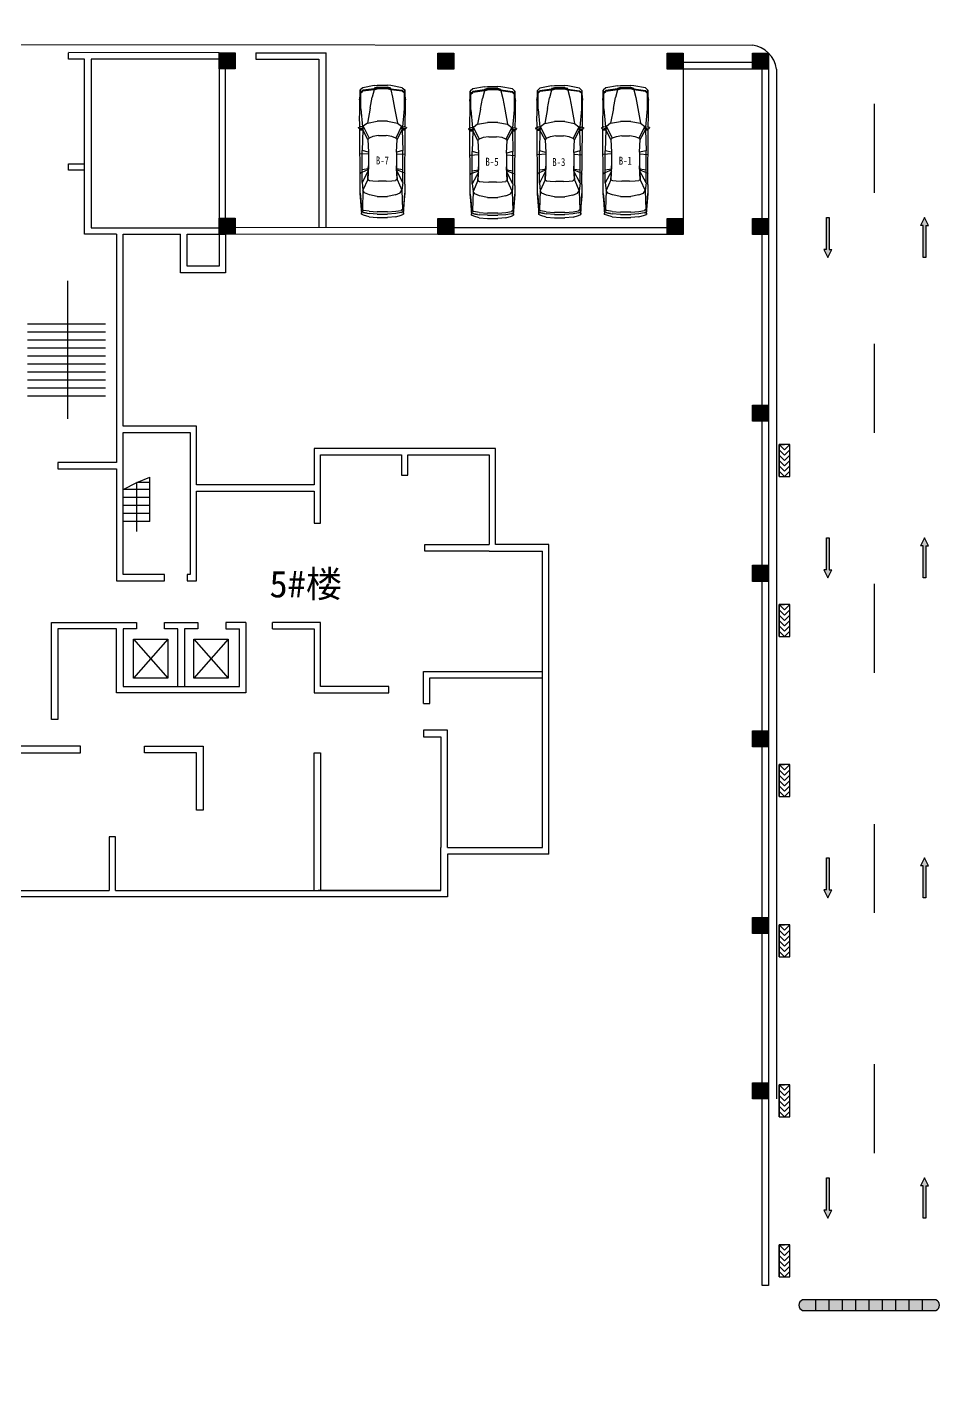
# Model space of a CAD drawing. Extents: x -266505272703 to 7385419, y -354256 to 107640740655.
# Drawn here: x 3441212 to 3475685, y -252008 to -201008 of the extents above; entities that cross this region are included whole.
import ezdxf

# ---------------------------------------------------------------- set-up
doc = ezdxf.new("R2010")
doc.units = 0
doc.header["$LTSCALE"] = 1000
for name, color, linetype in [('jb1', 42, 'Continuous'), ('PUB_TEXT', 7, 'Continuous'), ('QC', 8, 'Continuous'), ('ROOF', 4, 'Continuous'), ('图框', 6, 'Continuous'), ('标注', 3, 'Continuous'), ('红线', 1, 'Continuous')]:
    doc.layers.add(name, color=color, linetype=linetype)
doc.styles.get("Standard").update_dxf_attribs({"font": 'rs.shx', "bigfont": 'hztxt.shx'})
doc.styles.add('STYLE2', font='NSimSun.ttf', dxfattribs={"width": 0.8})
doc.styles.add('宋体', font='SimSun.ttf')

# ---------------------------------------------------------------- blocks, each defined once
blk = doc.blocks.new('M_F27')
for p, q in [((-2489, 522), (-2426, 736)), ((-2426, 736), (-2389, 824)), ((-2389, 824), (-1610, 874)), ((-2389, 824), (-1560, 874)), ((-2264, 812), (-2389, 824)), ((-2326, 736), (-2364, 522)), ((-2326, 736), (-2351, 596)), ((-2351, 594), (-2351, 596)), ((-2326, 736), (-2288, 811)), ((-2200, 786), (-2288, 811)), ((-2276, 522), (-2238, 736)), ((-2200, 786), (-2238, 736)), ((-1560, 874), (-2212, 815)), ((-2208, 815), (-2211, 814)), ((-1660, 862), (-2208, 815)), ((-1446, 761), (-2200, 786)), ((-1560, 874), (-1660, 862)), ((-1622, 510), (-1547, 698)), ((-1617, 869), (-1620, 866)), ((-1208, 874), (-1610, 874)), ((-1547, 698), (-1446, 761)), ((-1145, 799), (-1446, 761)), ((-1019, 572), (-1446, 761)), ((-1208, 874), (980, 889)), ((-1145, 799), (-682, 557)), ((-1145, 799), (124, 799)), ((-1019, 572), (-1057, 510)), ((-680, 556), (-1019, 572)), ((-1019, 572), (-479, 547)), ((-743, 849), (-793, 874)), ((-730, 799), (-743, 849)), ((-630, 555), (-730, 799)), ((-680, 556), (-630, 555)), ((-642, 799), (-605, 554)), ((-605, 554), (-630, 555)), ((-479, 547), (-605, 554)), ((61, 547), (-479, 547)), ((-2, 547), (-27, 877)), ((124, 799), (61, 547)), ((61, 547), (564, 572)), ((941, 773), (124, 799)), ((564, 572), (941, 773)), ((564, 572), (614, 522)), ((1079, 748), (614, 522)), ((941, 773), (941, 874)), ((983, 777), (941, 773)), ((941, 773), (987, 765)), ((980, 902), (995, 790)), ((980, 790), (980, 898)), ((995, 790), (980, 790)), ((980, 790), (992, 746)), ((984, 905), (1020, 939)), ((992, 746), (1021, 747)), ((995, 790), (1022, 746)), ((1022, 748), (995, 790)), ((1021, 747), (1022, 748)), ((1053, 768), (1022, 746)), ((1036, 935), (1062, 857)), ((1036, 756), (1079, 748)), ((1051, 889), (1497, 893)), ((1057, 776), (1062, 857)), ((1770, 849), (1058, 784)), ((1204, 585), (1079, 748)), ((1795, 472), (1204, 585)), ((1280, 196), (1204, 585)), ((1506, 899), (2121, 899)), ((2461, 849), (1770, 849)), ((2272, 876), (2121, 899)), ((2272, 876), (2272, 874)), ((2437, 851), (2272, 876)), ((2511, 874), (2287, 874)), ((2398, 849), (2461, 773)), ((2437, 850), (2433, 851)), ((2498, 773), (2436, 849)), ((2511, 874), (2450, 850)), ((2461, 773), (2523, 321)), ((2561, 321), (2498, 773)), ((2599, 773), (2511, 874)), ((2599, 773), (2687, 321)), ((-2489, 522), (-2514, 196)), ((-2514, -206), (-2514, 196)), ((-2364, 522), (-2389, 196)), ((-2389, -206), (-2389, 196)), ((-2301, 196), (-2276, 522)), ((-2301, 196), (-2301, -206)), ((-1622, 510), (-1685, 196)), ((-1685, -206), (-1685, 196)), ((-1082, 145), (-1070, 371)), ((-1082, 145), (-1082, -156)), ((-1070, 371), (-1057, 510)), ((614, 522), (677, 371)), ((677, 371), (714, 145)), ((714, -156), (714, 145)), ((1280, 196), (1280, -206)), ((2222, 397), (1795, 472)), ((2523, 321), (2222, 397)), ((2523, 321), (2586, 321)), ((2523, 321), (2561, 196)), ((2580, 196), (2542, 321)), ((2561, 196), (2561, -206)), ((2611, 196), (2574, 321)), ((2580, 321), (2618, 196)), ((2580, 196), (2580, -206)), ((2611, 196), (2611, -206)), ((2618, -206), (2618, 196)), ((2687, 321), (2699, 196)), ((2699, -206), (2699, 196)), ((-2489, -533), (-2514, -206)), ((-2489, -533), (-2426, -747)), ((-2389, -206), (-2364, -533)), ((-2326, -747), (-2364, -533)), ((-2276, -533), (-2301, -206)), ((-2276, -533), (-2238, -747)), ((-1685, -206), (-1622, -520)), ((-1622, -520), (-1547, -709)), ((-1070, -382), (-1082, -156)), ((-1057, -520), (-1070, -382)), ((-1019, -583), (-1057, -520)), ((614, -533), (564, -583)), ((677, -382), (614, -533)), ((1079, -759), (614, -533)), ((714, -156), (677, -382)), ((1204, -596), (1280, -206)), ((1795, -483), (1204, -596)), ((1795, -483), (2222, -407)), ((2523, -332), (2222, -407)), ((2523, -332), (2461, -784)), ((2561, -332), (2498, -784)), ((2523, -332), (2561, -206)), ((2586, -332), (2523, -332)), ((2580, -206), (2542, -332)), ((2618, -6), (2561, -6)), ((2574, -332), (2611, -206)), ((2618, -206), (2580, -332)), ((2687, -332), (2599, -784)), ((2687, -332), (2699, -206)), ((-2426, -747), (-2389, -835)), ((-2389, -835), (-2264, -823)), ((-1560, -885), (-2389, -835)), ((-1610, -885), (-2389, -835)), ((-2351, -607), (-2351, -605)), ((-2351, -607), (-2326, -747)), ((-2326, -747), (-2288, -822)), ((-2288, -822), (-2200, -797)), ((-2200, -797), (-2238, -747)), ((-2212, -826), (-1560, -885)), ((-2208, -826), (-2211, -825)), ((-1660, -872), (-2208, -826)), ((-1446, -772), (-2200, -797)), ((-1560, -885), (-1660, -872)), ((-1621, -877), (-1617, -880)), ((-1610, -885), (-1208, -885)), ((-1547, -709), (-1446, -772)), ((-1019, -583), (-1446, -772)), ((-1145, -809), (-1446, -772)), ((-1208, -885), (980, -900)), ((-682, -568), (-1145, -809)), ((-1145, -809), (124, -809)), ((-479, -558), (-1019, -583)), ((-1019, -583), (-680, -567)), ((-743, -860), (-793, -885)), ((-743, -860), (-730, -809)), ((-730, -809), (-630, -566)), ((-680, -567), (-682, -568)), ((-680, -567), (-630, -566)), ((-605, -565), (-642, -809)), ((-630, -566), (-605, -565)), ((-605, -565), (-479, -558)), ((61, -558), (-479, -558)), ((-2, -558), (-27, -884)), ((61, -558), (124, -809)), ((564, -583), (61, -558)), ((941, -784), (124, -809)), ((564, -583), (941, -784)), ((987, -776), (941, -784)), ((983, -788), (941, -784)), ((941, -885), (941, -784)), ((992, -757), (980, -800)), ((995, -800), (980, -800)), ((995, -800), (980, -913)), ((980, -909), (980, -800)), ((984, -916), (1020, -950)), ((992, -757), (1021, -758)), ((995, -800), (1022, -757)), ((1022, -758), (995, -800)), ((1021, -758), (1022, -758)), ((1022, -757), (1053, -779)), ((1036, -767), (1079, -759)), ((1036, -946), (1062, -867)), ((1051, -901), (1497, -904)), ((1057, -787), (1062, -867)), ((1770, -860), (1058, -795)), ((1204, -596), (1079, -759)), ((2121, -910), (1506, -910)), ((1770, -860), (2461, -860)), ((2121, -910), (2272, -887)), ((2270, -887), (2121, -910)), ((2437, -861), (2272, -887)), ((2272, -885), (2272, -887)), ((2285, -885), (2511, -885)), ((2398, -860), (2461, -784)), ((2436, -860), (2498, -784)), ((2437, -861), (2436, -860)), ((2450, -861), (2511, -885)), ((2599, -784), (2511, -885))]:
    blk.add_line(p, q)
for centre, start, end in [((990, 898), 132.965, 179.7454), ((1027, 932), 18.1573, 132.965), ((1047, 776), 305.1542, 356.8636), ((990, -909), 180.2546, 227.035), ((1027, -942), 227.035, 341.8427), ((1047, -787), 3.1798, 54.8458)]:
    blk.add_arc(centre, 10, start, end)
at = {"width": 0.8, "flags": 9}
for tag in ['XSIZE', 'YSIZE']:
    blk.add_attdef(tag, (0, 0), '', height=0.5, dxfattribs=at)

msp = doc.modelspace()

# ---------------------------------------------------------------- hatches: boundary and pattern name
at = {"layer": 'jb1', "linetype": 'ByBlock'}
h = msp.add_hatch(color=256, dxfattribs=at)
h.paths.add_polyline_path([(3207028, 61244), (3207028, -349256), (3784028, -349256), (3784028, 61244)], flags=16)
h.paths.add_polyline_path([(3194528, -354256), (3194528, 66244), (3789028, 66244), (3789028, -354256)])
h.paths.add_polyline_path([(3205987, -18360), (3205987, -12971), (3203126, -12971), (3203126, -18360)], flags=24)
h.paths.add_polyline_path([(3201099, -18348), (3201099, -12948), (3198270, -12948), (3198270, -18348)], flags=24)
edge = h.paths.add_edge_path(flags=16)
edge.add_line((3207028, 61244), (3197028, 61244))
edge.add_line((3197028, 61244), (3197028, -23256))
edge.add_line((3197028, -23256), (3207028, -23256))
edge = h.paths.add_edge_path(flags=16)
edge.add_line((3202028, 61244), (3202028, -18256))
h.paths.add_polyline_path([(3201021, -22371), (3201021, -20286), (3198223, -20286), (3198223, -22371)], flags=24)
h.paths.add_polyline_path([(3205457, -22424), (3205457, -20318), (3202722, -20318), (3202722, -22424)], flags=24)
edge = h.paths.add_edge_path(flags=0)
edge.add_line((3197028, -18256), (3207028, -18256))
edge = h.paths.add_edge_path(flags=0)
edge.add_line((3197028, -10756), (3207028, -10756))
edge = h.paths.add_edge_path(flags=0)
edge.add_line((3197028, 744), (3207028, 744))
h.paths.add_polyline_path([(3205940, 8359), (3205940, 13623), (3203017, 13623), (3203017, 8359)], flags=24)
h.paths.add_polyline_path([(3200990, 8419), (3200990, 12965), (3198161, 12965), (3198161, 8419)], flags=24)
edge = h.paths.add_edge_path(flags=0)
edge.add_line((3197028, 8244), (3207028, 8244))
edge = h.paths.add_edge_path(flags=0)
edge.add_line((3197028, 15744), (3207028, 15744))
h.paths.add_polyline_path([(3201180, 34865), (3201180, 40170), (3198382, 40170), (3198382, 34865)], flags=24)
h.paths.add_polyline_path([(3205969, 34786), (3205969, 39997), (3203329, 39997), (3203329, 34786)], flags=24)
edge = h.paths.add_edge_path(flags=0)
edge.add_line((3197028, 27244), (3207028, 27244))
edge = h.paths.add_edge_path(flags=0)
edge.add_line((3197028, 34744), (3207028, 34744))
edge = h.paths.add_edge_path(flags=0)
edge.add_line((3197028, 42244), (3207028, 42244))
edge = h.paths.add_edge_path(flags=0)
edge.add_line((3197028, 53744), (3207028, 53744))
edge = h.paths.add_edge_path(flags=0)
edge.add_line((3504528, -349256), (3504528, -335256))
edge.add_line((3504528, -335256), (3784028, -335256))
edge = h.paths.add_edge_path(flags=0)
edge.add_line((3580028, -344756), (3670028, -344756))
edge = h.paths.add_edge_path(flags=0)
edge.add_line((3580028, -340256), (3670028, -340256))
h.paths.add_polyline_path([(3580921, -339322), (3586279, -339322), (3586279, -336555), (3580921, -336555)], flags=8)
h.paths.add_polyline_path([(3581167, -348327), (3586242, -348327), (3586242, -345529), (3581167, -345529)], flags=8)
edge = h.paths.add_edge_path(flags=0)
edge.add_line((3511834, -341564), (3511834, -341020))
edge = h.paths.add_edge_path(flags=0)
edge.add_line((3518840, -341020), (3518840, -341564))
edge = h.paths.add_edge_path(flags=0)
edge.add_line((3517008, -341564), (3517008, -341020))
edge = h.paths.add_edge_path(flags=0)
edge.add_arc((3515337, -341290), 439, 0, 360)
edge = h.paths.add_edge_path(flags=0)
edge.add_arc((3515337, -341290), 952, 0, 360)
edge = h.paths.add_edge_path(flags=0)
edge.add_line((3513691, -341020), (3513691, -341564))
edge = h.paths.add_edge_path(flags=0)
edge.add_line((3580028, -349256), (3580028, -335256))
h.paths.add_polyline_path([(3528821, -347040), (3562658, -347040), (3562658, -344592), (3528821, -344592)], flags=8)
edge = h.paths.add_edge_path(flags=0)
edge.add_arc((3514570, -346293), 254, 23.8671, 164.0253)
edge = h.paths.add_edge_path(flags=0)
edge.add_line((3514326, -346552), (3514326, -346775))
edge.add_line((3514326, -346775), (3514216, -346775))
edge.add_line((3514216, -346775), (3514216, -346328))
edge = h.paths.add_edge_path(flags=0)
edge.add_line((3514216, -346258), (3514216, -345945))
edge.add_line((3514216, -345945), (3514326, -345945))
edge.add_line((3514326, -345945), (3514326, -346034))
edge = h.paths.add_edge_path(flags=0)
edge.add_line((3513019, -343617), (3515077, -343617))
edge = h.paths.add_edge_path(flags=0)
edge.add_line((3515077, -344162), (3513019, -344162))
edge = h.paths.add_edge_path(flags=0)
edge.add_line((3513019, -341564), (3513019, -343617))
edge = h.paths.add_edge_path(flags=0)
edge.add_line((3512499, -343617), (3512499, -341564))
edge = h.paths.add_edge_path(flags=0)
edge.add_line((3513019, -344830), (3512499, -344830))
h.paths.add_polyline_path([(3512811, -345945), (3512918, -345945), (3512918, -346778), (3512811, -346778)], flags=0)
h.paths.add_polyline_path([(3512802, -345680), (3512915, -345680), (3512915, -345855), (3512802, -345855)], flags=0)
edge = h.paths.add_edge_path(flags=0)
edge.add_line((3512499, -344830), (3512499, -344162))
edge = h.paths.add_edge_path(flags=0)
edge.add_line((3511834, -343617), (3512499, -343617))
edge = h.paths.add_edge_path(flags=0)
edge.add_line((3511834, -344162), (3511834, -343617))
edge = h.paths.add_edge_path(flags=0)
edge.add_line((3512499, -344162), (3511834, -344162))
edge = h.paths.add_edge_path(flags=0)
edge.add_line((3512484, -346058), (3512484, -346775))
edge.add_line((3512484, -346775), (3512370, -346775))
edge.add_line((3512370, -346775), (3512370, -346058))
edge = h.paths.add_edge_path(flags=0)
edge.add_line((3512370, -346058), (3512213, -346058))
edge.add_line((3512213, -346058), (3512213, -345948))
edge.add_line((3512213, -345948), (3512370, -345948))
edge = h.paths.add_edge_path(flags=0)
edge.add_line((3512370, -345948), (3512370, -345683))
edge.add_line((3512370, -345683), (3512484, -345683))
edge.add_line((3512484, -345683), (3512484, -345948))
edge = h.paths.add_edge_path(flags=0)
edge.add_line((3512484, -345948), (3512641, -345948))
edge.add_line((3512641, -345948), (3512641, -346058))
edge.add_line((3512641, -346058), (3512484, -346058))
edge = h.paths.add_edge_path(flags=0)
edge.add_line((3513019, -344162), (3513019, -344830))
edge = h.paths.add_edge_path(flags=0)
edge.add_arc((3514570, -346293), 356, 174.3933, 185.6067)
edge = h.paths.add_edge_path(flags=0)
edge.add_arc((3513552, -346367), 312, 10.9739, 349.0261)
edge = h.paths.add_edge_path(flags=0)
edge.add_line((3513859, -346308), (3513859, -346427))
edge = h.paths.add_edge_path(flags=0)
edge.add_arc((3513552, -346367), 428, 44.2885, 315.7115)
edge = h.paths.add_edge_path(flags=0)
edge.add_line((3513859, -346068), (3513859, -345945))
edge.add_line((3513859, -345945), (3513978, -345945))
edge.add_line((3513978, -345945), (3513978, -346781))
edge.add_line((3513978, -346781), (3513859, -346781))
edge.add_line((3513859, -346781), (3513859, -346666))
edge = h.paths.add_edge_path(flags=0)
edge.add_line((3512499, -341564), (3511834, -341564))
edge = h.paths.add_edge_path(flags=0)
edge.add_line((3513691, -341564), (3513019, -341564))
edge = h.paths.add_edge_path(flags=0)
edge.add_line((3518197, -341564), (3518197, -343617))
edge = h.paths.add_edge_path(flags=0)
edge.add_line((3517677, -343617), (3517677, -341564))
edge = h.paths.add_edge_path(flags=0)
edge.add_line((3518865, -344162), (3518197, -344162))
edge = h.paths.add_edge_path(flags=0)
edge.add_line((3518197, -343617), (3518865, -343617))
edge = h.paths.add_edge_path(flags=0)
edge.add_line((3518197, -344162), (3518197, -344830))
edge = h.paths.add_edge_path(flags=0)
edge.add_line((3518865, -343617), (3518865, -344162))
edge = h.paths.add_edge_path(flags=0)
edge.add_line((3515597, -342974), (3515597, -343617))
edge = h.paths.add_edge_path(flags=0)
edge.add_line((3515077, -342974), (3515597, -342974))
edge = h.paths.add_edge_path(flags=0)
edge.add_line((3515077, -343617), (3515077, -342974))
edge = h.paths.add_edge_path(flags=0)
edge.add_line((3515597, -343617), (3517677, -343617))
edge = h.paths.add_edge_path(flags=0)
edge.add_line((3517677, -344830), (3517677, -344162))
edge = h.paths.add_edge_path(flags=0)
edge.add_line((3517677, -344162), (3515597, -344162))
edge = h.paths.add_edge_path(flags=0)
edge.add_line((3515077, -344805), (3515077, -344162))
edge = h.paths.add_edge_path(flags=0)
edge.add_line((3515597, -344805), (3515077, -344805))
edge = h.paths.add_edge_path(flags=0)
edge.add_line((3515597, -344162), (3515597, -344805))
edge = h.paths.add_edge_path(flags=0)
edge.add_line((3518197, -344830), (3517677, -344830))
edge = h.paths.add_edge_path(flags=0)
edge.add_arc((3518301, -346289), 254, 23.8671, 164.0253)
edge = h.paths.add_edge_path(flags=0)
edge.add_line((3518057, -346219), (3518057, -346359))
edge = h.paths.add_edge_path(flags=0)
edge.add_line((3518057, -346359), (3518057, -346548))
edge = h.paths.add_edge_path(flags=0)
edge.add_line((3518057, -346548), (3518057, -346771))
edge.add_line((3518057, -346771), (3517947, -346771))
edge.add_line((3517947, -346771), (3517947, -346324))
edge = h.paths.add_edge_path(flags=0)
edge.add_arc((3518301, -346289), 356, 174.3933, 185.6067)
edge = h.paths.add_edge_path(flags=0)
edge.add_line((3517947, -346255), (3517947, -345941))
edge.add_line((3517947, -345941), (3518057, -345941))
edge.add_line((3518057, -345941), (3518057, -346030))
edge = h.paths.add_edge_path(flags=0)
edge.add_arc((3518301, -346289), 356, 11.9054, 133.2969)
edge = h.paths.add_edge_path(flags=0)
edge.add_line((3518649, -346216), (3518649, -346771))
edge.add_line((3518649, -346771), (3518533, -346771))
edge.add_line((3518533, -346771), (3518533, -346559))
edge = h.paths.add_edge_path(flags=0)
edge.add_line((3518533, -346392), (3518533, -346559))
edge = h.paths.add_edge_path(flags=0)
edge.add_line((3518533, -346392), (3518533, -346187))
edge = h.paths.add_edge_path(flags=0)
edge.add_arc((3517283, -346363), 312, 10.9739, 349.0261)
edge = h.paths.add_edge_path(flags=0)
edge.add_line((3517590, -346304), (3517590, -346423))
edge = h.paths.add_edge_path(flags=0)
edge.add_arc((3517283, -346363), 428, 44.2885, 315.7115)
edge = h.paths.add_edge_path(flags=0)
edge.add_line((3517590, -346064), (3517590, -345941))
edge.add_line((3517590, -345941), (3517709, -345941))
edge.add_line((3517709, -345941), (3517709, -346777))
edge.add_line((3517709, -346777), (3517590, -346777))
edge.add_line((3517590, -346777), (3517590, -346663))
edge = h.paths.add_edge_path(flags=0)
edge.add_line((3516060, -346333), (3516060, -346166))
edge = h.paths.add_edge_path(flags=0)
edge.add_line((3516060, -346333), (3516060, -346538))
edge = h.paths.add_edge_path(flags=0)
edge.add_arc((3516292, -346436), 254, 203.8671, 344.0253)
edge = h.paths.add_edge_path(flags=0)
edge.add_line((3516537, -346505), (3516537, -346366))
edge = h.paths.add_edge_path(flags=0)
edge.add_line((3516537, -346366), (3516537, -346176))
edge = h.paths.add_edge_path(flags=0)
edge.add_line((3516537, -346176), (3516537, -345954))
edge.add_line((3516537, -345954), (3516647, -345954))
edge.add_line((3516647, -345954), (3516647, -346401))
edge = h.paths.add_edge_path(flags=0)
edge.add_arc((3516292, -346436), 356, 354.3933, 365.6067)
edge = h.paths.add_edge_path(flags=0)
edge.add_line((3516647, -346470), (3516647, -346784))
edge.add_line((3516647, -346784), (3516537, -346784))
edge.add_line((3516537, -346784), (3516537, -346695))
edge = h.paths.add_edge_path(flags=0)
edge.add_arc((3516292, -346436), 356, 191.9054, 313.2969)
edge = h.paths.add_edge_path(flags=0)
edge.add_line((3515944, -346509), (3515944, -345954))
edge.add_line((3515944, -345954), (3516060, -345954))
edge.add_line((3516060, -345954), (3516060, -346166))
h.paths.add_polyline_path([(3515258, -347039), (3515371, -346773), (3515050, -345951), (3515179, -345951), (3515429, -346606), (3515696, -345947), (3515822, -345947), (3515379, -347039)], flags=0)
edge = h.paths.add_edge_path(flags=0)
edge.add_line((3514326, -346223), (3514326, -346363))
edge = h.paths.add_edge_path(flags=0)
edge.add_line((3514326, -346363), (3514326, -346552))
edge = h.paths.add_edge_path(flags=0)
edge.add_arc((3514570, -346293), 356, 11.9054, 133.2969)
edge = h.paths.add_edge_path(flags=0)
edge.add_line((3514918, -346220), (3514918, -346775))
edge.add_line((3514918, -346775), (3514802, -346775))
edge.add_line((3514802, -346775), (3514802, -346563))
edge = h.paths.add_edge_path(flags=0)
edge.add_line((3514802, -346396), (3514802, -346563))
edge = h.paths.add_edge_path(flags=0)
edge.add_line((3514802, -346396), (3514802, -346190))
edge = h.paths.add_edge_path(flags=0)
edge.add_line((3518840, -341564), (3518197, -341564))
edge = h.paths.add_edge_path(flags=0)
edge.add_line((3517677, -341564), (3517008, -341564))
h.paths.add_polyline_path([(3580874, -344098), (3586179, -344098), (3586179, -341300), (3580874, -341300)], flags=8)
edge = h.paths.add_edge_path(flags=0)
edge.add_line((3515077, -338991), (3513019, -338991))
edge = h.paths.add_edge_path(flags=0)
edge.add_line((3513019, -338447), (3515077, -338447))
edge = h.paths.add_edge_path(flags=0)
edge.add_line((3512499, -337779), (3513019, -337779))
edge = h.paths.add_edge_path(flags=0)
edge.add_line((3511834, -338447), (3512499, -338447))
edge = h.paths.add_edge_path(flags=0)
edge.add_line((3511834, -338991), (3511834, -338447))
edge = h.paths.add_edge_path(flags=0)
edge.add_line((3512499, -338991), (3511834, -338991))
edge = h.paths.add_edge_path(flags=0)
edge.add_line((3512499, -338447), (3512499, -337779))
edge = h.paths.add_edge_path(flags=0)
edge.add_line((3511834, -341020), (3512499, -341020))
edge = h.paths.add_edge_path(flags=0)
edge.add_line((3512499, -341020), (3512499, -338991))
edge = h.paths.add_edge_path(flags=0)
edge.add_line((3513019, -337779), (3513019, -338447))
edge = h.paths.add_edge_path(flags=0)
edge.add_line((3513019, -341020), (3513691, -341020))
edge = h.paths.add_edge_path(flags=0)
edge.add_line((3513019, -338991), (3513019, -341020))
edge = h.paths.add_edge_path(flags=0)
edge.add_line((3518865, -338991), (3518197, -338991))
edge = h.paths.add_edge_path(flags=0)
edge.add_line((3518197, -338447), (3518865, -338447))
edge = h.paths.add_edge_path(flags=0)
edge.add_line((3518197, -337779), (3518197, -338447))
edge = h.paths.add_edge_path(flags=0)
edge.add_line((3518865, -338447), (3518865, -338991))
edge = h.paths.add_edge_path(flags=0)
edge.add_line((3517677, -338991), (3515622, -338991))
edge = h.paths.add_edge_path(flags=0)
edge.add_line((3515077, -339634), (3515077, -338991))
edge = h.paths.add_edge_path(flags=0)
edge.add_line((3515622, -339634), (3515077, -339634))
edge = h.paths.add_edge_path(flags=0)
edge.add_line((3515622, -338991), (3515622, -339634))
edge = h.paths.add_edge_path(flags=0)
edge.add_line((3515622, -337804), (3515622, -338447))
edge = h.paths.add_edge_path(flags=0)
edge.add_line((3515077, -337804), (3515622, -337804))
edge = h.paths.add_edge_path(flags=0)
edge.add_line((3515077, -338447), (3515077, -337804))
edge = h.paths.add_edge_path(flags=0)
edge.add_line((3515622, -338447), (3517677, -338447))
edge = h.paths.add_edge_path(flags=0)
edge.add_line((3517677, -338447), (3517677, -337779))
edge = h.paths.add_edge_path(flags=0)
edge.add_line((3517677, -337779), (3518197, -337779))
edge = h.paths.add_edge_path(flags=0)
edge.add_line((3518197, -341020), (3518840, -341020))
edge = h.paths.add_edge_path(flags=0)
edge.add_line((3517008, -341020), (3517677, -341020))
edge = h.paths.add_edge_path(flags=0)
edge.add_line((3517677, -341020), (3517677, -338991))
edge = h.paths.add_edge_path(flags=0)
edge.add_line((3518197, -338991), (3518197, -341020))
h.paths.add_polyline_path([(3748525, -351778), (3760192, -351778), (3760192, -349903), (3748525, -349903)], flags=24)
edge = h.paths.add_edge_path(flags=0)
edge.add_line((3710028, -342256), (3784028, -342256))
edge = h.paths.add_edge_path(flags=0)
edge.add_line((3601028, -335256), (3601028, -349256))
edge = h.paths.add_edge_path(flags=0)
edge.add_line((3589528, -335256), (3589528, -349256))
edge = h.paths.add_edge_path(flags=0)
edge.add_line((3612528, -335256), (3612528, -349256))
edge = h.paths.add_edge_path(flags=0)
edge.add_line((3624028, -335256), (3624028, -349256))
edge = h.paths.add_edge_path(flags=0)
edge.add_line((3647028, -335256), (3647028, -349256))
edge = h.paths.add_edge_path(flags=0)
edge.add_line((3635528, -335256), (3635528, -349256))
edge = h.paths.add_edge_path(flags=0)
edge.add_line((3658528, -335256), (3658528, -349256))
edge = h.paths.add_edge_path(flags=0)
edge.add_line((3670028, -335256), (3670028, -349256))
h.paths.add_polyline_path([(3711053, -341578), (3716432, -341578), (3716432, -338749), (3711053, -338749)], flags=8)
edge = h.paths.add_edge_path(flags=0)
edge.add_line((3710028, -335256), (3710028, -349256))
edge = h.paths.add_edge_path(flags=0)
edge.add_line((3720028, -335256), (3720028, -349256))
h.paths.add_polyline_path([(3711079, -345640), (3716406, -345640), (3716406, -342968), (3711079, -342968)], flags=8)
h.paths.add_polyline_path([(3711053, -348311), (3716432, -348311), (3716432, -345482), (3711053, -345482)], flags=8)
h.paths.add_polyline_path([(3624911, -339311), (3632210, -339311), (3632210, -336482), (3624911, -336482)], flags=8)
h.paths.add_polyline_path([(3602005, -339364), (3609221, -339364), (3609221, -336472), (3602005, -336472)], flags=8)
h.paths.add_polyline_path([(3590516, -339353), (3597689, -339353), (3597689, -336524), (3590516, -336524)], flags=8)
h.paths.add_polyline_path([(3613157, -339384), (3619486, -339384), (3619486, -336493), (3613157, -336493)], flags=8)
h.paths.add_polyline_path([(3647932, -339290), (3655148, -339290), (3655148, -336587), (3647932, -336587)], flags=8)
h.paths.add_polyline_path([(3636077, -339384), (3642406, -339384), (3642406, -336493), (3636077, -336493)], flags=8)
h.paths.add_polyline_path([(3659500, -339327), (3666558, -339327), (3666558, -336529), (3659500, -336529)], flags=8)
h.paths.add_polyline_path([(3711074, -338940), (3716222, -338940), (3716222, -336236), (3711074, -336236)], flags=8)
edge = h.paths.add_edge_path(flags=0)
edge.add_line((3760028, -335256), (3760028, -349256))
edge = h.paths.add_edge_path(flags=0)
edge.add_line((3770028, -335256), (3770028, -349256))
h.paths.add_polyline_path([(3761611, -342149), (3766706, -342149), (3766706, -339414), (3761611, -339414)], flags=8)
h.paths.add_polyline_path([(3768122, -351862), (3777724, -351862), (3777724, -349980), (3768122, -349980)], flags=24)
edge = h.paths.add_edge_path(flags=0)
edge.add_line((3760028, -345756), (3784028, -345756))
h.paths.add_polyline_path([(3761437, -348959), (3766512, -348959), (3766512, -346162), (3761437, -346162)], flags=8)
h.paths.add_polyline_path([(3761482, -345773), (3766693, -345773), (3766693, -342881), (3761482, -342881)], flags=8)
edge = h.paths.add_edge_path(flags=0)
edge.add_line((3760028, -338756), (3784028, -338756))
h.paths.add_polyline_path([(3761355, -338711), (3766723, -338711), (3766723, -335787), (3761355, -335787)], flags=8)
h.paths.add_polyline_path([(3732909, -341175), (3744153, -341175), (3744153, -336791), (3732909, -336791)], flags=8)
h.paths.add_polyline_path([(3774282, -341950), (3776471, -341950), (3776471, -339865), (3774282, -339865)], flags=8)
h.paths.add_polyline_path([(3681133, -345871), (3701185, -345871), (3701185, -340511), (3681133, -340511)], flags=8)
h.paths.add_polyline_path([(3444535, -317388), (3497618, -317388), (3497618, -307471), (3444535, -307471)], flags=8)
for points in [[(3448403, -202571), (3449004, -202571), (3449004, -201970), (3448403, -201970)], [(3456603, -202579), (3457204, -202579), (3457204, -201978), (3456603, -201978)], [(3465203, -202579), (3465804, -202579), (3465804, -201978), (3465203, -201978)], [(3468403, -202579), (3469004, -202579), (3469004, -201978), (3468403, -201978)], [(3448403, -208771), (3449004, -208771), (3449004, -208170), (3448403, -208170)], [(3456603, -208779), (3457204, -208779), (3457204, -208178), (3456603, -208178)], [(3465203, -208779), (3465804, -208779), (3465804, -208178), (3465203, -208178)], [(3468403, -208779), (3469004, -208779), (3469004, -208178), (3468403, -208178)], [(3468403, -215779), (3469004, -215779), (3469004, -215178), (3468403, -215178)], [(3468403, -221779), (3469004, -221779), (3469004, -221178), (3468403, -221178)], [(3468403, -227979), (3469004, -227979), (3469004, -227378), (3468403, -227378)], [(3468403, -234979), (3469004, -234979), (3469004, -234378), (3468403, -234378)], [(3468403, -241179), (3469004, -241179), (3469004, -240578), (3468403, -240578)]]:
    msp.add_hatch(color=256, dxfattribs=at).paths.add_polyline_path(points)
at = {"layer": '图框', "linetype": 'ByBlock'}
for points in [[(3471278, -208144), (3471178, -208144), (3471178, -209344), (3471078, -209344), (3471228, -209644), (3471378, -209344), (3471278, -209344)], [(3474794, -209644), (3474894, -209644), (3474894, -208444), (3474994, -208444), (3474844, -208144), (3474694, -208444), (3474794, -208444)], [(3471278, -220144), (3471178, -220144), (3471178, -221344), (3471078, -221344), (3471228, -221644), (3471378, -221344), (3471278, -221344)], [(3474794, -221644), (3474894, -221644), (3474894, -220444), (3474994, -220444), (3474844, -220144), (3474694, -220444), (3474794, -220444)], [(3471278, -232144), (3471178, -232144), (3471178, -233344), (3471078, -233344), (3471228, -233644), (3471378, -233344), (3471278, -233344)], [(3474794, -233644), (3474894, -233644), (3474894, -232444), (3474994, -232444), (3474844, -232144), (3474694, -232444), (3474794, -232444)], [(3471278, -244144), (3471178, -244144), (3471178, -245344), (3471078, -245344), (3471228, -245644), (3471378, -245344), (3471278, -245344)], [(3474794, -245644), (3474894, -245644), (3474894, -244444), (3474994, -244444), (3474844, -244144), (3474694, -244444), (3474794, -244444)]]:
    msp.add_hatch(color=256, dxfattribs=at).paths.add_polyline_path(points)
at = {"layer": '红线', "linetype": 'ByBlock'}
msp.add_hatch(color=2, dxfattribs=at).paths.add_polyline_path([(3470279, -249112), (3470779, -249112), (3470779, -248712), (3470279, -248712, 0.685475)])
h = msp.add_hatch(color=7, dxfattribs=at)
h.paths.add_polyline_path([(3475279, -249112, 0.685475), (3475279, -248712), (3474779, -248712), (3474779, -249112)])
h.paths.add_polyline_path([(3474279, -249112), (3474279, -248712), (3473779, -248712), (3473779, -249112)])
h.paths.add_polyline_path([(3473279, -249112), (3473279, -248712), (3472779, -248712), (3472779, -249112)])
h.paths.add_polyline_path([(3471779, -248712), (3471779, -249112), (3472279, -249112), (3472279, -248712)])
h.paths.add_polyline_path([(3470779, -249112), (3471279, -249112), (3471279, -248712), (3470779, -248712)])
h = msp.add_hatch(color=2, dxfattribs=at)
h.paths.add_polyline_path([(3474279, -248712), (3474279, -249112), (3474779, -249112), (3474779, -248712)])
h.paths.add_polyline_path([(3473779, -249112), (3473779, -248712), (3473279, -248712), (3473279, -249112)])
h.paths.add_polyline_path([(3472279, -249112), (3472779, -249112), (3472779, -248712), (3472279, -248712)])
h.paths.add_polyline_path([(3471279, -249112), (3471779, -249112), (3471779, -248712), (3471279, -248712)])

# ---------------------------------------------------------------- linework, layer by layer
at = {"layer": 'jb1', "linetype": 'ByBlock'}
for p, q in [((3448403, -201970), (3442764, -201962)), ((3442764, -202205), (3442764, -201964)), ((3443364, -202205), (3442764, -202205)), ((3443364, -208767), (3443364, -202205)), ((3448403, -202205), (3443604, -202205)), ((3443604, -202205), (3443604, -208527)), ((3469004, -202330), (3465804, -202330)), ((3448403, -202571), (3448403, -208170)), ((3448643, -208771), (3448643, -202571)), ((3468403, -202579), (3465804, -202579)), ((3465804, -202579), (3465804, -208178)), ((3468764, -208779), (3468764, -202579)), ((3469004, -202579), (3469004, -208779)), ((3442764, -206370), (3442764, -206129)), ((3442764, -206129), (3443364, -206129)), ((3443364, -206370), (3442764, -206370)), ((3443604, -208527), (3448403, -208527)), ((3457204, -208530), (3449004, -208522)), ((3465804, -208530), (3457204, -208530)), ((3444564, -208767), (3443364, -208767)), ((3444564, -208767), (3444564, -215962)), ((3444804, -215962), (3444804, -208762)), ((3444804, -208762), (3446963, -208769)), ((3446963, -210211), (3446963, -208769)), ((3447203, -209971), (3447203, -208769)), ((3447203, -208769), (3448403, -208769)), ((3456603, -208779), (3448403, -208771)), ((3448403, -208771), (3448403, -209971)), ((3448403, -208771), (3448643, -208771)), ((3448643, -208771), (3448643, -210211)), ((3465203, -208779), (3457204, -208779)), ((3468764, -221779), (3468764, -208779)), ((3469004, -208779), (3469004, -215779)), ((3448403, -209971), (3447203, -209971)), ((3442721, -210519), (3442721, -215692)), ((3448643, -210211), (3446963, -210211)), ((3441220, -212122), (3444152, -212122)), ((3441220, -212422), (3444152, -212422)), ((3441220, -212722), (3444152, -212722)), ((3441220, -213022), (3444152, -213022)), ((3441220, -213322), (3444152, -213322)), ((3441220, -213622), (3444152, -213622)), ((3441220, -213922), (3444152, -213922)), ((3441220, -214222), (3444152, -214222)), ((3441220, -214522), (3444152, -214522)), ((3441220, -214822), (3444152, -214822)), ((3469004, -215579), (3469004, -221779)), ((3444564, -215962), (3444564, -217322)), ((3447564, -215962), (3444804, -215962)), ((3444804, -217562), (3444804, -216202)), ((3444804, -216202), (3447324, -216202)), ((3447324, -216202), (3447324, -218402)), ((3447564, -218162), (3447564, -215962)), ((3458764, -216802), (3451964, -216802)), ((3451964, -216802), (3451964, -218162)), ((3452204, -219602), (3452204, -217042)), ((3452204, -217042), (3455244, -217042)), ((3455244, -217042), (3455244, -217802)), ((3455484, -217042), (3458524, -217042)), ((3455484, -217802), (3455484, -217042)), ((3458524, -217042), (3458524, -220402)), ((3458764, -220402), (3458764, -216802)), ((3444006, -217322), (3442364, -217322)), ((3442364, -217322), (3442364, -217562)), ((3442364, -217562), (3444564, -217562)), ((3444564, -217322), (3444006, -217322)), ((3444564, -217562), (3444564, -221762)), ((3444804, -221522), (3444804, -217562)), ((3444804, -218340), (3445325, -218080)), ((3445325, -218080), (3445804, -217874)), ((3445804, -218074), (3445325, -218080)), ((3445325, -219754), (3445325, -218080)), ((3445804, -219540), (3445804, -217874)), ((3451964, -218162), (3447564, -218162)), ((3455244, -217802), (3455484, -217802)), ((3445804, -218340), (3444804, -218340)), ((3444804, -219540), (3444804, -218340)), ((3445804, -218640), (3444804, -218640)), ((3447324, -218402), (3447324, -221522)), ((3447564, -218402), (3451964, -218402)), ((3447564, -221762), (3447564, -218402)), ((3451964, -218402), (3451964, -219602)), ((3445804, -218940), (3444804, -218940)), ((3445804, -219240), (3444804, -219240)), ((3445804, -219540), (3444804, -219540)), ((3445325, -219912), (3445325, -219754)), ((3451964, -219602), (3452204, -219602)), ((3456124, -220642), (3456124, -220402)), ((3456124, -220402), (3458524, -220402)), ((3458524, -220642), (3456124, -220642)), ((3458524, -220642), (3460524, -220642)), ((3460764, -220402), (3458764, -220402)), ((3460524, -223843), (3460524, -220642)), ((3460764, -221602), (3460764, -220402)), ((3444564, -221762), (3446364, -221762)), ((3446364, -221522), (3444804, -221522)), ((3446364, -221762), (3446364, -221522)), ((3447324, -221522), (3447204, -221522)), ((3447204, -221522), (3447204, -221762)), ((3447204, -221762), (3447564, -221762)), ((3460764, -232002), (3460764, -221602)), ((3468764, -227979), (3468764, -221779)), ((3469004, -221779), (3469004, -227979)), ((3442124, -226962), (3442124, -223322)), ((3442124, -223322), (3444564, -223322)), ((3444564, -223322), (3444804, -223322)), ((3444804, -223322), (3445304, -223322)), ((3445304, -223322), (3445304, -223562)), ((3446364, -223562), (3446364, -223322)), ((3446364, -223322), (3447604, -223322)), ((3447604, -223322), (3447604, -223562)), ((3449404, -223322), (3448664, -223322)), ((3448664, -223322), (3448664, -223562)), ((3449404, -223322), (3449404, -225962)), ((3452204, -223322), (3450404, -223322)), ((3450404, -223562), (3450404, -223322)), ((3452204, -225722), (3452204, -223322)), ((3444564, -223562), (3442364, -223562)), ((3442364, -223562), (3442364, -226962)), ((3444564, -225962), (3444564, -223562)), ((3444804, -223562), (3444804, -225722)), ((3445304, -223562), (3444804, -223562)), ((3446864, -223562), (3446364, -223562)), ((3446864, -225722), (3446864, -223562)), ((3447604, -223562), (3447104, -223562)), ((3447104, -223562), (3447104, -225722)), ((3448664, -223562), (3449164, -223562)), ((3449164, -225722), (3449164, -223562)), ((3450404, -223562), (3451964, -223562)), ((3451964, -223562), (3451964, -225962)), ((3460524, -224198), (3460524, -223598)), ((3445197, -223953), (3446487, -225406)), ((3446487, -223953), (3445197, -225406)), ((3447456, -223953), (3448745, -225406)), ((3448745, -223953), (3447456, -225406)), ((3460524, -231762), (3460524, -224198)), ((3456064, -226362), (3456064, -225162)), ((3456064, -225162), (3460524, -225162)), ((3456304, -226362), (3456304, -225402)), ((3456304, -225402), (3460524, -225402)), ((3444804, -225722), (3449164, -225722)), ((3454764, -225722), (3452204, -225722)), ((3454764, -225962), (3454764, -225722)), ((3449404, -225962), (3444564, -225962)), ((3451964, -225962), (3451964, -225962)), ((3451964, -225962), (3454764, -225962)), ((3456064, -226362), (3456304, -226362)), ((3442364, -226962), (3442124, -226962)), ((3456964, -227362), (3456064, -227362)), ((3456064, -227362), (3456064, -227602)), ((3456964, -231762), (3456964, -227362)), ((3443204, -227962), (3440804, -227962)), ((3443204, -228202), (3443204, -227962)), ((3445604, -227962), (3447804, -227962)), ((3445604, -228202), (3445604, -227962)), ((3447804, -227962), (3447804, -230362)), ((3456064, -227602), (3456724, -227602)), ((3456724, -227602), (3456724, -231762)), ((3440804, -228202), (3443204, -228202)), ((3447564, -228202), (3445604, -228202)), ((3447564, -230362), (3447564, -228202)), ((3451964, -233362), (3451964, -228202)), ((3451964, -228202), (3452204, -228202)), ((3452204, -228202), (3452204, -233362)), ((3468764, -234979), (3468764, -227979)), ((3469004, -227979), (3469004, -234979)), ((3447804, -230362), (3447564, -230362)), ((3444524, -231362), (3444284, -231362)), ((3444284, -231362), (3444284, -233362)), ((3444524, -233362), (3444524, -231362)), ((3456724, -233362), (3456724, -231762)), ((3456964, -231762), (3460524, -231762)), ((3460764, -232002), (3456964, -232002)), ((3456964, -232002), (3456964, -233602)), ((3440804, -233362), (3444284, -233362)), ((3444524, -233362), (3456724, -233362)), ((3456724, -233362), (3452124, -233362)), ((3456964, -233602), (3440564, -233602)), ((3468764, -241179), (3468764, -234979)), ((3469005, -234979), (3469005, -241179)), ((3468764, -248178), (3468764, -241179)), ((3469005, -241179), (3469004, -248178)), ((3469004, -248178), (3468764, -248178))]:
    msp.add_line(p, q, dxfattribs=at)
for points in [[(3448403, -201970), (3449004, -201970), (3449004, -202571), (3448403, -202571)], [(3448403, -201970), (3449004, -201970), (3449004, -202571), (3448403, -202571)], [(3456603, -201978), (3457204, -201978), (3457204, -202579), (3456603, -202579)], [(3456603, -201978), (3457204, -201978), (3457204, -202579), (3456603, -202579)], [(3465203, -201978), (3465804, -201978), (3465804, -202579), (3465203, -202579)], [(3465203, -201978), (3465804, -201978), (3465804, -202579), (3465203, -202579)], [(3468403, -201978), (3469004, -201978), (3469004, -202579), (3468403, -202579)], [(3468403, -201978), (3469004, -201978), (3469004, -202579), (3468403, -202579)], [(3448403, -208170), (3449004, -208170), (3449004, -208771), (3448403, -208771)], [(3448403, -208170), (3449004, -208170), (3449004, -208771), (3448403, -208771)], [(3456603, -208178), (3457204, -208178), (3457204, -208779), (3456603, -208779)], [(3456603, -208178), (3457204, -208178), (3457204, -208779), (3456603, -208779)], [(3465203, -208178), (3465804, -208178), (3465804, -208779), (3465203, -208779)], [(3465203, -208178), (3465804, -208178), (3465804, -208779), (3465203, -208779)], [(3468403, -208178), (3469004, -208178), (3469004, -208779), (3468403, -208779)], [(3468403, -208178), (3469004, -208178), (3469004, -208779), (3468403, -208779)], [(3468403, -215178), (3469004, -215178), (3469004, -215779), (3468403, -215779)], [(3468403, -215178), (3469004, -215178), (3469004, -215779), (3468403, -215779)], [(3468403, -221178), (3469004, -221178), (3469004, -221779), (3468403, -221779)], [(3468403, -221178), (3469004, -221178), (3469004, -221779), (3468403, -221779)], [(3445197, -223953), (3446487, -223953), (3446487, -225406), (3445197, -225406)], [(3447456, -223953), (3448745, -223953), (3448745, -225406), (3447456, -225406)], [(3468403, -227378), (3469004, -227378), (3469004, -227979), (3468403, -227979)], [(3468403, -227378), (3469004, -227378), (3469004, -227979), (3468403, -227979)], [(3468403, -234378), (3469004, -234378), (3469004, -234979), (3468403, -234979)], [(3468403, -234378), (3469004, -234378), (3469004, -234979), (3468403, -234979)], [(3468403, -240578), (3469004, -240578), (3469004, -241179), (3468403, -241179)], [(3468403, -240578), (3469005, -240578), (3469005, -241179), (3468403, -241179)]]:
    msp.add_lwpolyline(points, close=True, dxfattribs=at)
at = {"layer": 'ROOF', "linetype": 'ByBlock'}
for p, q in [((3449780, -201970), (3452425, -201970)), ((3449780, -201970), (3449780, -202210)), ((3449780, -202210), (3452147, -202210)), ((3452147, -202210), (3452147, -208525)), ((3452425, -208522), (3452425, -201970)), ((3469795, -216649), (3469395, -216649)), ((3469395, -216649), (3469395, -217849)), ((3469395, -216649), (3469595, -216649)), ((3469395, -216849), (3469395, -216649)), ((3469395, -216649), (3469595, -216849)), ((3469595, -216849), (3469795, -216649)), ((3469795, -217849), (3469795, -216649)), ((3469395, -217049), (3469395, -216849)), ((3469395, -216849), (3469595, -217049)), ((3469395, -217249), (3469395, -217049)), ((3469395, -217049), (3469595, -217249)), ((3469395, -217449), (3469395, -217249)), ((3469395, -217249), (3469595, -217449)), ((3469595, -217049), (3469795, -216849)), ((3469595, -217249), (3469795, -217049)), ((3469595, -217449), (3469795, -217249)), ((3469395, -217849), (3469395, -217449)), ((3469395, -217449), (3469595, -217649)), ((3469395, -217849), (3469395, -217649)), ((3469395, -217649), (3469595, -217849)), ((3469595, -217649), (3469795, -217449)), ((3469595, -217849), (3469795, -217649)), ((3469395, -217849), (3469795, -217849)), ((3469395, -217849), (3469595, -217849)), ((3469795, -222649), (3469395, -222649)), ((3469395, -222649), (3469395, -223849)), ((3469395, -222649), (3469595, -222649)), ((3469395, -222849), (3469395, -222649)), ((3469395, -222649), (3469595, -222849)), ((3469395, -223049), (3469395, -222849)), ((3469395, -222849), (3469595, -223049)), ((3469595, -222849), (3469795, -222649)), ((3469595, -223049), (3469795, -222849)), ((3469795, -223849), (3469795, -222649)), ((3469395, -223249), (3469395, -223049)), ((3469395, -223049), (3469595, -223249)), ((3469395, -223449), (3469395, -223249)), ((3469395, -223249), (3469595, -223449)), ((3469595, -223249), (3469795, -223049)), ((3469595, -223449), (3469795, -223249)), ((3469395, -223849), (3469395, -223449)), ((3469395, -223449), (3469595, -223649)), ((3469395, -223849), (3469395, -223649)), ((3469395, -223649), (3469595, -223849)), ((3469395, -223849), (3469795, -223849)), ((3469395, -223849), (3469595, -223849)), ((3469595, -223649), (3469795, -223449)), ((3469595, -223849), (3469795, -223649)), ((3469795, -228649), (3469395, -228649)), ((3469395, -228649), (3469395, -229849)), ((3469395, -228649), (3469595, -228649)), ((3469395, -228849), (3469395, -228649)), ((3469395, -228649), (3469595, -228849)), ((3469395, -229049), (3469395, -228849)), ((3469395, -228849), (3469595, -229049)), ((3469595, -228849), (3469795, -228649)), ((3469595, -229049), (3469795, -228849)), ((3469795, -229849), (3469795, -228649)), ((3469395, -229249), (3469395, -229049)), ((3469395, -229049), (3469595, -229249)), ((3469395, -229449), (3469395, -229249)), ((3469395, -229249), (3469595, -229449)), ((3469395, -229849), (3469395, -229449)), ((3469395, -229449), (3469595, -229649)), ((3469595, -229249), (3469795, -229049)), ((3469595, -229449), (3469795, -229249)), ((3469595, -229649), (3469795, -229449)), ((3469395, -229849), (3469395, -229649)), ((3469395, -229649), (3469595, -229849)), ((3469395, -229849), (3469795, -229849)), ((3469395, -229849), (3469595, -229849)), ((3469595, -229849), (3469795, -229649)), ((3469795, -234649), (3469395, -234649)), ((3469395, -234649), (3469395, -235849)), ((3469395, -234649), (3469595, -234649)), ((3469395, -234849), (3469395, -234649)), ((3469395, -234649), (3469595, -234849)), ((3469395, -235049), (3469395, -234849)), ((3469395, -234849), (3469595, -235049)), ((3469395, -235249), (3469395, -235049)), ((3469395, -235049), (3469595, -235249)), ((3469595, -234849), (3469795, -234649)), ((3469595, -235049), (3469795, -234849)), ((3469595, -235249), (3469795, -235049)), ((3469795, -235849), (3469795, -234649)), ((3469395, -235449), (3469395, -235249)), ((3469395, -235249), (3469595, -235449)), ((3469395, -235849), (3469395, -235449)), ((3469395, -235449), (3469595, -235649)), ((3469595, -235449), (3469795, -235249)), ((3469595, -235649), (3469795, -235449)), ((3469395, -235849), (3469395, -235649)), ((3469395, -235649), (3469595, -235849)), ((3469395, -235849), (3469795, -235849)), ((3469395, -235849), (3469595, -235849)), ((3469595, -235849), (3469795, -235649)), ((3469795, -240649), (3469395, -240649)), ((3469395, -240649), (3469395, -241849)), ((3469395, -240649), (3469595, -240649)), ((3469395, -240849), (3469395, -240649)), ((3469395, -240649), (3469595, -240849)), ((3469595, -240849), (3469795, -240649)), ((3469795, -241849), (3469795, -240649)), ((3469395, -241049), (3469395, -240849)), ((3469395, -240849), (3469595, -241049)), ((3469395, -241249), (3469395, -241049)), ((3469395, -241049), (3469595, -241249)), ((3469595, -241049), (3469795, -240849)), ((3469595, -241249), (3469795, -241049)), ((3469395, -241449), (3469395, -241249)), ((3469395, -241249), (3469595, -241449)), ((3469395, -241849), (3469395, -241449)), ((3469395, -241449), (3469595, -241649)), ((3469395, -241849), (3469395, -241649)), ((3469395, -241649), (3469595, -241849)), ((3469595, -241449), (3469795, -241249)), ((3469595, -241649), (3469795, -241449)), ((3469595, -241849), (3469795, -241649)), ((3469395, -241849), (3469795, -241849)), ((3469395, -241849), (3469595, -241849)), ((3469795, -246649), (3469395, -246649)), ((3469395, -246649), (3469395, -247849)), ((3469395, -246649), (3469595, -246649)), ((3469395, -246849), (3469395, -246649)), ((3469395, -246649), (3469595, -246849)), ((3469595, -246849), (3469795, -246649)), ((3469795, -247849), (3469795, -246649)), ((3469395, -247049), (3469395, -246849)), ((3469395, -246849), (3469595, -247049)), ((3469395, -247249), (3469395, -247049)), ((3469395, -247049), (3469595, -247249)), ((3469395, -247449), (3469395, -247249)), ((3469395, -247249), (3469595, -247449)), ((3469595, -247049), (3469795, -246849)), ((3469595, -247249), (3469795, -247049)), ((3469595, -247449), (3469795, -247249)), ((3469395, -247849), (3469395, -247449)), ((3469395, -247449), (3469595, -247649)), ((3469395, -247849), (3469395, -247649)), ((3469395, -247649), (3469595, -247849)), ((3469395, -247849), (3469795, -247849)), ((3469395, -247849), (3469595, -247849)), ((3469595, -247649), (3469795, -247449)), ((3469595, -247849), (3469795, -247649))]:
    msp.add_line(p, q, dxfattribs=at)
at = {"layer": '图框', "linetype": 'ByBlock'}
for p, q in [((3471178, -209344), (3471178, -208144)), ((3471178, -208144), (3471278, -208144)), ((3471278, -208144), (3471278, -209344)), ((3474844, -208144), (3474694, -208444)), ((3474794, -208444), (3474694, -208444)), ((3474794, -209644), (3474794, -208444)), ((3474994, -208444), (3474844, -208144)), ((3474894, -208444), (3474894, -209644)), ((3474894, -208444), (3474994, -208444)), ((3471178, -209344), (3471078, -209344)), ((3471078, -209344), (3471228, -209644)), ((3471228, -209644), (3471378, -209344)), ((3471278, -209344), (3471378, -209344)), ((3474894, -209644), (3474794, -209644)), ((3471178, -221344), (3471178, -220144)), ((3471178, -220144), (3471278, -220144)), ((3471278, -220144), (3471278, -221344)), ((3474844, -220144), (3474694, -220444)), ((3474994, -220444), (3474844, -220144)), ((3474794, -220444), (3474694, -220444)), ((3474794, -221644), (3474794, -220444)), ((3474894, -220444), (3474894, -221644)), ((3474894, -220444), (3474994, -220444)), ((3471178, -221344), (3471078, -221344)), ((3471078, -221344), (3471228, -221644)), ((3471228, -221644), (3471378, -221344)), ((3471278, -221344), (3471378, -221344)), ((3474894, -221644), (3474794, -221644)), ((3471178, -233344), (3471178, -232144)), ((3471178, -232144), (3471278, -232144)), ((3471278, -232144), (3471278, -233344)), ((3474844, -232144), (3474694, -232444)), ((3474794, -232444), (3474694, -232444)), ((3474794, -233644), (3474794, -232444)), ((3474994, -232444), (3474844, -232144)), ((3474894, -232444), (3474894, -233644)), ((3474894, -232444), (3474994, -232444)), ((3471178, -233344), (3471078, -233344)), ((3471078, -233344), (3471228, -233644)), ((3471228, -233644), (3471378, -233344)), ((3471278, -233344), (3471378, -233344)), ((3474894, -233644), (3474794, -233644)), ((3471178, -245344), (3471178, -244144)), ((3471178, -244144), (3471278, -244144)), ((3471278, -244144), (3471278, -245344)), ((3474844, -244144), (3474694, -244444)), ((3474994, -244444), (3474844, -244144)), ((3474794, -244444), (3474694, -244444)), ((3474794, -245644), (3474794, -244444)), ((3474894, -244444), (3474894, -245644)), ((3474894, -244444), (3474994, -244444)), ((3471178, -245344), (3471078, -245344)), ((3471078, -245344), (3471228, -245644)), ((3471228, -245644), (3471378, -245344)), ((3471278, -245344), (3471378, -245344)), ((3474894, -245644), (3474794, -245644))]:
    msp.add_line(p, q, dxfattribs=at)
at = {"layer": '红线', "linetype": 'ByBlock'}
for p, q in [((3415004, -201645), (3468403, -201678)), ((3469304, -202579), (3469305, -241179)), ((3472965, -203877), (3472965, -207211)), ((3472965, -212877), (3472965, -216211)), ((3472965, -221877), (3472965, -225211)), ((3472965, -230877), (3472965, -234211)), ((3472965, -239877), (3472965, -243211)), ((3475279, -248712), (3470279, -248712)), ((3470779, -249112), (3470779, -248712)), ((3471279, -249112), (3471279, -248712)), ((3471779, -249112), (3471779, -248712)), ((3472279, -249112), (3472279, -248712)), ((3472779, -249112), (3472779, -248712)), ((3473279, -249112), (3473279, -248712)), ((3473779, -249112), (3473779, -248712)), ((3474279, -249112), (3474279, -248712)), ((3474779, -249112), (3474779, -248712)), ((3470279, -249112), (3475279, -249112))]:
    msp.add_line(p, q, dxfattribs=at)
for centre, radius, start, end in [((3468254, -202728), 1061, 8.0973, 81.9519), ((3470356, -248912), 214, 111.1406, 248.8594), ((3475201, -248912), 214, 291.1406, 68.8594)]:
    msp.add_arc(centre, radius, start, end, dxfattribs=at)

# ---------------------------------------------------------------- block references
at = {"layer": 'QC', "xscale": -0.9500000001862645, "yscale": 0.9500000001862645, "zscale": 0.95, "rotation": 270}
for p in [(3454533, -205747), (3458664, -205790), (3461179, -205762), (3463650, -205755)]:
    msp.add_blockref('M_F27', p, dxfattribs=at)

# ---------------------------------------------------------------- texts
at = {"layer": 'PUB_TEXT', "style": 'STYLE2', "width": 0.8}
for s, p in [('B-7', (3454283, -206154)), ('B-5', (3458392, -206202)), ('B-3', (3460896, -206212)), ('B-1', (3463390, -206163))]:
    msp.add_text(s, height=300, dxfattribs=at).set_placement(p)
at = {"layer": '标注', "style": '宋体'}
msp.add_text('5#楼', height=1000, dxfattribs=at).set_placement((3450296, -222381))

doc.saveas('drawing.dxf')
